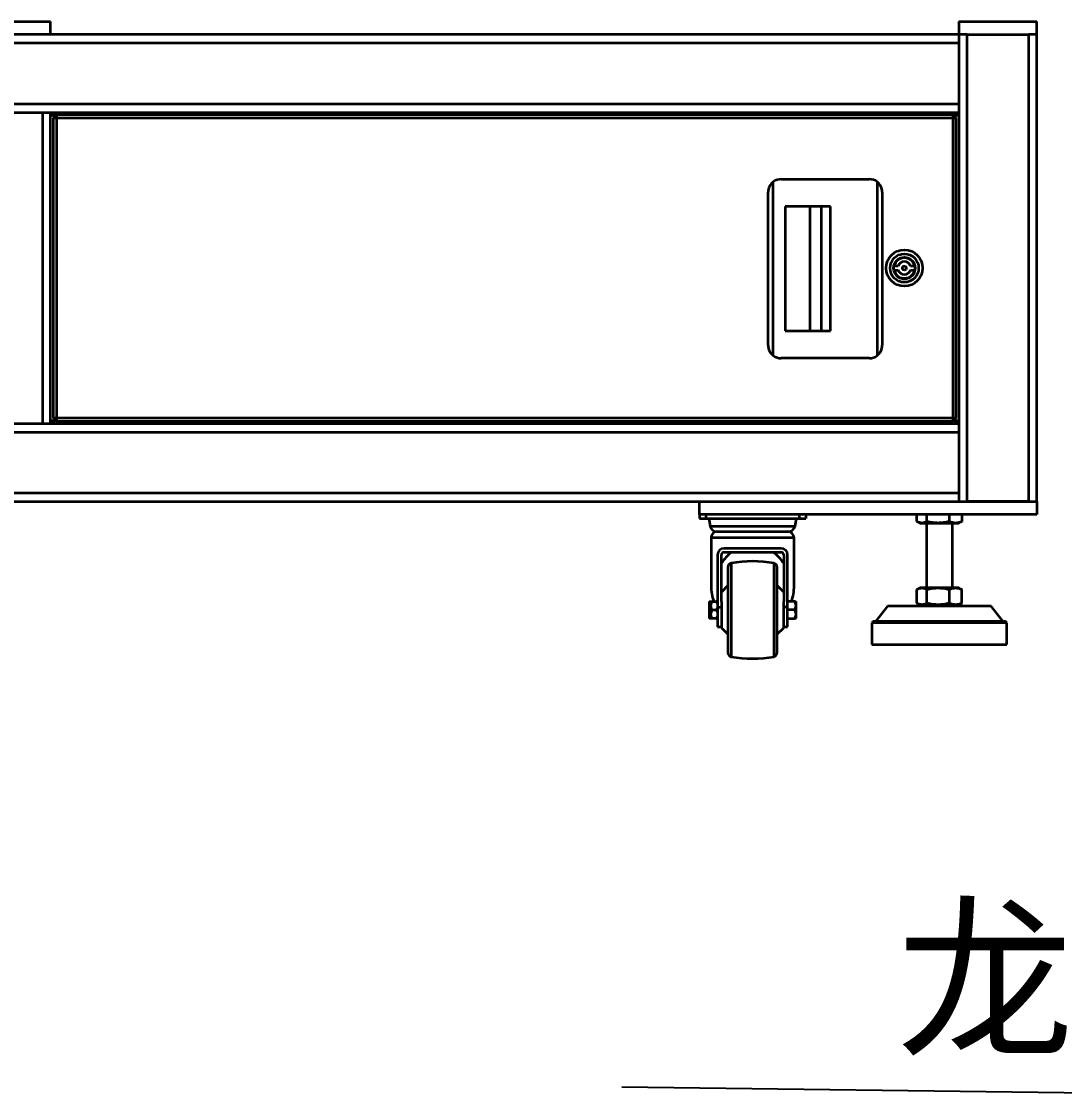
# Model space of a CAD drawing. Header units: millimetres. Extents: x 5960 to 13385, y 4099 to 9349.
# Drawn here: x 9294 to 10098, y 7269 to 8098 of the extents above; entities that cross this region are included whole.
import ezdxf

# ---------------------------------------------------------------- set-up
doc = ezdxf.new("R2010")
doc.units = ezdxf.units.MM
doc.styles.get("Standard").update_dxf_attribs({"font": 'arial.ttf'})
doc.dimstyles.new('ISO-25', dxfattribs={"dimtxt": 2.5, "dimasz": 2.5, "dimexe": 1.25, "dimexo": 0.625, "dimtad": 1, "dimtxsty": 'Standard', "dimcen": 2.5, "dimadec": 0, "dimazin": 0, "dimtfac": 1, "dimtmove": 0, "dimatfit": 3, "dimfxl": 1, "dimarcsym": 0})

msp = doc.modelspace()

# ---------------------------------------------------------------- linework, layer by layer
at = {"color": 7, "linetype": 'Continuous', "lineweight": 35}
for p, q in [((9256.863, 8097.972), (9316.863, 8097.972)), ((9316.863, 8087.972), (9316.863, 8097.972)), ((10016.863, 8097.972), (10076.863, 8097.972)), ((10016.863, 8097.972), (10016.863, 8087.972)), ((10076.863, 8087.972), (10076.863, 8097.972)), ((10016.863, 8087.972), (7736.863, 8087.972)), ((10023.263, 8087.972), (10016.863, 8087.972)), ((10016.863, 8087.972), (10016.863, 8081.572)), ((10023.263, 7727.972), (10023.263, 8087.972)), ((10023.263, 8087.972), (10070.463, 8087.972)), ((10070.463, 8087.972), (10070.463, 7727.972)), ((10076.863, 8087.972), (10070.463, 8087.972)), ((10076.863, 7727.972), (10076.863, 8087.972)), ((7736.863, 8081.572), (10016.863, 8081.572)), ((10016.863, 8081.572), (10016.863, 8034.372)), ((10016.863, 8034.372), (7736.863, 8034.372)), ((9263.263, 8027.972), (9310.463, 8027.972)), ((9310.463, 8027.972), (9310.463, 7787.972)), ((9310.463, 8027.972), (9316.863, 8027.972)), ((9316.863, 7787.972), (9316.863, 8027.972)), ((9316.863, 8027.972), (10016.863, 8027.972)), ((9319.07, 8026.472), (9319.07, 8027.972)), ((10014.656, 8027.972), (10014.656, 8026.472)), ((10016.863, 8034.372), (10016.863, 8027.972)), ((10016.863, 8027.972), (10016.863, 7787.972)), ((9316.863, 8025.765), (9318.363, 8025.765)), ((9318.863, 8023.765), (9318.863, 7792.179)), ((9318.863, 8023.765), (9320.363, 8023.765)), ((10012.656, 8025.972), (9321.07, 8025.972)), ((9321.07, 8024.472), (9321.07, 8025.972)), ((9321.363, 8023.472), (9321.363, 7792.472)), ((10012.363, 8023.472), (9321.363, 8023.472)), ((10012.363, 7792.472), (10012.363, 8023.472)), ((10012.656, 8025.972), (10012.656, 8024.472)), ((10013.363, 8023.765), (10014.863, 8023.765)), ((10014.863, 7792.179), (10014.863, 8023.765)), ((10015.363, 8025.765), (10016.863, 8025.765)), ((9873.863, 7840.472), (9873.863, 7974.472)), ((9879.863, 7976.472), (9947.863, 7976.472)), ((9953.863, 7974.472), (9953.863, 7840.472)), ((9869.863, 7848.472), (9869.863, 7966.472)), ((9957.863, 7966.472), (9957.863, 7848.472)), ((9917.863, 7955.472), (9882.863, 7955.472)), ((9882.863, 7955.472), (9882.863, 7859.472)), ((9902.216, 7859.472), (9902.216, 7955.472)), ((9910.748, 7955.472), (9910.748, 7859.472)), ((9917.863, 7859.472), (9917.863, 7955.472)), ((9970.093, 7909.473), (9967.005, 7909.473)), ((9967.005, 7906.473), (9970.093, 7906.473)), ((9982.721, 7909.473), (9979.632, 7909.473)), ((9979.632, 7906.473), (9982.721, 7906.473)), ((9882.863, 7859.472), (9917.863, 7859.472)), ((9947.863, 7838.472), (9879.863, 7838.472)), ((9310.463, 7787.972), (9263.263, 7787.972)), ((9316.863, 7787.972), (9310.463, 7787.972)), ((9318.363, 7790.179), (9316.863, 7790.179)), ((10016.863, 7787.972), (9316.863, 7787.972)), ((9320.363, 7792.179), (9318.863, 7792.179)), ((9319.07, 7787.972), (9319.07, 7789.472)), ((9321.07, 7789.972), (9321.07, 7791.472)), ((9321.07, 7789.972), (10012.656, 7789.972)), ((9321.363, 7792.472), (10012.363, 7792.472)), ((10012.656, 7791.472), (10012.656, 7789.972)), ((10014.863, 7792.179), (10013.363, 7792.179)), ((10014.656, 7789.472), (10014.656, 7787.972)), ((10016.863, 7790.179), (10015.363, 7790.179)), ((10016.863, 7787.972), (10016.863, 7781.572)), ((7736.863, 7781.572), (10016.863, 7781.572)), ((10016.863, 7781.572), (10016.863, 7734.372)), ((10016.863, 7734.372), (7736.863, 7734.372)), ((10016.863, 7734.372), (10016.863, 7727.972)), ((9006.863, 7727.972), (9816.863, 7727.972)), ((9816.863, 7727.972), (10076.863, 7727.972)), ((9816.863, 7717.972), (9816.863, 7727.972)), ((10070.463, 7727.972), (10023.263, 7727.972)), ((10076.863, 7727.972), (10076.863, 7717.972)), ((10076.863, 7717.972), (9816.863, 7717.972)), ((9816.863, 7717.972), (9816.863, 7714.972)), ((9816.863, 7714.972), (9821.863, 7714.972)), ((9821.863, 7717.972), (9821.863, 7714.972)), ((9821.863, 7714.972), (9893.863, 7714.972)), ((9824.1, 7714.972), (9825.134, 7709.104)), ((9890.591, 7709.104), (9891.626, 7714.972)), ((9893.863, 7717.972), (9893.863, 7714.972)), ((9893.863, 7714.972), (9898.863, 7714.972)), ((9898.863, 7717.972), (9898.863, 7714.972)), ((9984.578, 7712.632), (9984.578, 7717.972)), ((9985.131, 7712.338), (9986.863, 7711.472)), ((9992.253, 7712.632), (9992.253, 7717.972)), ((10009.538, 7712.632), (10009.538, 7717.972)), ((10016.863, 7711.472), (10018.595, 7712.338)), ((10018.573, 7712.377), (10019.147, 7712.632)), ((10019.147, 7717.972), (10019.147, 7712.632)), ((9830.058, 7704.972), (9885.667, 7704.972)), ((9986.863, 7711.472), (9988.416, 7711.472)), ((9988.416, 7711.472), (10000.895, 7711.472)), ((9991.863, 7711.472), (9991.863, 7661.472)), ((10000.895, 7711.472), (10014.343, 7711.472)), ((10011.863, 7661.472), (10011.863, 7711.472)), ((10014.343, 7711.472), (10016.863, 7711.472)), ((9825.863, 7699.972), (9825.863, 7662.98)), ((9889.863, 7662.98), (9889.863, 7699.972)), ((9830.863, 7686.972), (9830.863, 7646.681)), ((9833.863, 7651.095), (9833.863, 7686.972)), ((9879.863, 7691.972), (9835.863, 7691.972)), ((9835.863, 7688.972), (9879.863, 7688.972)), ((9841.96, 7688.972), (9841.634, 7688.787)), ((9874.091, 7688.787), (9873.764, 7688.972)), ((9881.863, 7686.972), (9881.863, 7651.095)), ((9884.863, 7646.681), (9884.863, 7686.972)), ((9838.863, 7663.222), (9833.863, 7658.222)), ((9881.863, 7658.222), (9876.863, 7663.222)), ((9984.578, 7649.632), (9984.578, 7660.312)), ((9986.863, 7661.472), (9985.131, 7660.606)), ((9988.416, 7661.472), (9986.863, 7661.472)), ((10000.895, 7661.472), (9988.416, 7661.472)), ((9992.253, 7649.632), (9992.253, 7660.312)), ((10014.343, 7661.472), (10000.895, 7661.472)), ((10009.538, 7649.632), (10009.538, 7660.312)), ((10016.863, 7661.472), (10014.343, 7661.472)), ((10018.595, 7660.606), (10016.863, 7661.472)), ((10019.147, 7660.312), (10018.573, 7660.568)), ((10019.147, 7649.632), (10019.147, 7660.312)), ((9824.363, 7650.972), (9824.363, 7647.722)), ((9824.363, 7647.722), (9824.363, 7641.222)), ((9824.363, 7647.722), (9824.563, 7646.725)), ((9825.063, 7648.472), (9824.563, 7647.972)), ((9824.563, 7647.972), (9824.563, 7640.972)), ((9825.563, 7648.472), (9825.063, 7648.472)), ((9825.063, 7648.472), (9825.063, 7644.472)), ((9825.368, 7650.972), (9825.388, 7650.972)), ((9825.563, 7650.972), (9825.563, 7647.722)), ((9825.563, 7647.722), (9825.563, 7641.222)), ((9826.568, 7650.972), (9829.857, 7650.972)), ((9830.863, 7646.681), (9833.863, 7646.681)), ((9830.863, 7646.681), (9830.863, 7631.472)), ((9833.863, 7651.095), (9833.863, 7630.722)), ((9881.863, 7630.722), (9881.863, 7651.095)), ((9884.863, 7646.681), (9881.863, 7646.681)), ((9890.357, 7650.972), (9884.863, 7650.972)), ((9884.863, 7631.472), (9884.863, 7646.681)), ((9891.363, 7647.722), (9891.363, 7650.972)), ((9891.363, 7641.222), (9891.363, 7647.722)), ((9961.863, 7647.472), (9952.632, 7635.472)), ((10041.863, 7647.472), (9961.863, 7647.472)), ((9985.131, 7649.338), (9986.863, 7648.472)), ((9985.863, 7648.472), (9985.863, 7647.472)), ((10008.953, 7648.472), (9985.863, 7648.472)), ((10017.863, 7648.472), (10008.953, 7648.472)), ((10016.863, 7648.472), (10018.595, 7649.338)), ((10017.863, 7647.472), (10017.863, 7648.472)), ((10018.573, 7649.377), (10019.147, 7649.632)), ((10051.094, 7635.472), (10041.863, 7647.472)), ((9824.363, 7641.222), (9824.363, 7637.972)), ((9824.563, 7640.972), (9825.063, 7640.472)), ((9825.063, 7644.472), (9825.063, 7640.472)), ((9825.063, 7640.472), (9825.563, 7640.472)), ((9825.368, 7637.972), (9825.563, 7637.972)), ((9825.563, 7641.222), (9825.563, 7637.972)), ((9826.568, 7644.472), (9829.857, 7644.472)), ((9829.857, 7637.972), (9826.568, 7637.972)), ((9890.357, 7644.472), (9884.863, 7644.472)), ((9884.863, 7637.972), (9890.357, 7637.972)), ((9891.363, 7637.972), (9891.363, 7641.222)), ((9830.863, 7631.472), (9833.863, 7631.472)), ((9833.863, 7630.722), (9838.863, 7625.722)), ((9876.863, 7625.722), (9881.863, 7630.722)), ((9881.863, 7631.472), (9884.863, 7631.472)), ((9950.863, 7635.472), (9949.863, 7634.472)), ((9949.863, 7634.472), (9949.863, 7617.972)), ((10024.904, 7634.472), (9949.863, 7634.472)), ((10052.863, 7635.472), (9950.863, 7635.472)), ((10053.863, 7634.472), (10024.904, 7634.472)), ((10053.863, 7634.472), (10052.863, 7635.472)), ((10053.863, 7617.972), (10053.863, 7634.472)), ((9949.863, 7617.972), (10024.904, 7617.972)), ((10024.904, 7617.972), (10053.863, 7617.972))]:
    msp.add_line(p, q, dxfattribs=at)
at = {"color": 8, "linetype": 'Continuous', "lineweight": 35}
for p, q in [((9319.363, 8025.472), (9319.363, 8023.765)), ((9321.07, 8025.472), (9319.363, 8025.472)), ((10014.363, 8025.472), (10012.656, 8025.472)), ((10014.363, 8023.765), (10014.363, 8025.472)), ((9319.363, 7792.179), (9319.363, 7790.472)), ((9319.363, 7790.472), (9321.07, 7790.472)), ((10012.656, 7790.472), (10014.363, 7790.472)), ((10014.363, 7790.472), (10014.363, 7792.179)), ((9825.134, 7709.104), (9857.863, 7709.104)), ((9857.863, 7709.104), (9890.591, 7709.104)), ((9857.863, 7699.972), (9825.863, 7699.972)), ((9889.863, 7699.972), (9857.863, 7699.972)), ((9841.319, 7680.46), (9841.319, 7608.484)), ((9874.407, 7608.484), (9874.407, 7680.46))]:
    msp.add_line(p, q, dxfattribs=at)
at = {"color": 7, "linetype": 'Continuous', "lineweight": 35}
for centre, radius in [((9974.863, 7907.972), 14), ((9974.863, 7907.972), 11), ((9974.863, 7907.972), 8.35), ((9974.863, 7907.972), 8.05), ((9974.863, 7907.973), 1.5)]:
    msp.add_circle(centre, radius, dxfattribs=at)
for centre, radius, start, end in [((9879.863, 7966.472), 10, 126.869898, 180), ((9879.863, 7966.472), 10, 90, 126.869898), ((9947.863, 7966.472), 10, 53.130102, 90), ((9947.863, 7966.472), 10, 0, 53.130102), ((9974.863, 7907.972), 8, 10.811384, 169.188616), ((9974.863, 7907.972), 5, 17.465088, 162.534912), ((9974.863, 7907.973), 8, 190.811384, 349.188616), ((9974.863, 7907.973), 5, 197.465088, 342.534912), ((9879.863, 7848.472), 10, 180, 233.130102), ((9947.863, 7848.472), 10, 306.869898, 0), ((9879.863, 7848.472), 10, 233.130102, 270), ((9947.863, 7848.472), 10, 270, 306.869898), ((9830.058, 7709.972), 5, 190, 270), ((9830.863, 7699.972), 5, 90, 180), ((9884.863, 7699.972), 5, 0, 90), ((9885.667, 7709.972), 5, 270, 350), ((9835.863, 7686.972), 5, 90, 180), ((9835.863, 7686.972), 2, 90, 180), ((9879.863, 7686.972), 5, 0, 90), ((9879.863, 7686.972), 2, 0, 90), ((9841.863, 7677.51), 3, 100.445672, 180), ((9857.863, 7590.722), 91.25, 79.554328, 100.445672), ((9873.863, 7677.51), 3, 0, 79.554328), ((9841.863, 7611.435), 3, 180, 259.554328), ((9857.863, 7698.222), 91.25, 259.554328, 280.445672), ((9873.863, 7611.435), 3, 280.445672, 0)]:
    msp.add_arc(centre, radius, start, end, dxfattribs=at)
for major_axis, start_param, end_param in [((0, 31.14), 0.59391, 0.9747939), ((0, 31.14), 5.3083914, 5.6892753), ((0, 34.361), 1.5707963, 1.9277803), ((0, 34.361), 4.355405, 4.712389)]:
    msp.add_ellipse((9857.863, 7662.98), major_axis=major_axis, ratio=0.931278, start_param=start_param, end_param=end_param, dxfattribs=at)
for points in [[(9319.07, 8027.972), (9319.094, 8027.934), (9319.143, 8027.859), (9319.216, 8027.281), (9319.29, 8026.455), (9319.338, 8025.8), (9319.363, 8025.472)], [(10014.363, 8025.472), (10014.387, 8025.8), (10014.436, 8026.455), (10014.509, 8027.281), (10014.583, 8027.859), (10014.631, 8027.934), (10014.656, 8027.972)], [(9319.363, 8025.472), (9319.035, 8025.496), (9318.38, 8025.545), (9317.554, 8025.619), (9316.976, 8025.692), (9316.9, 8025.741), (9316.863, 8025.765)], [(9319.363, 8025.472), (9319.232, 8025.496), (9318.97, 8025.545), (9318.639, 8025.619), (9318.408, 8025.692), (9318.378, 8025.741), (9318.363, 8025.765)], [(9321.363, 8023.472), (9321.035, 8023.496), (9320.38, 8023.545), (9319.554, 8023.619), (9318.976, 8023.692), (9318.9, 8023.741), (9318.863, 8023.765)], [(9319.07, 8026.472), (9319.094, 8026.457), (9319.143, 8026.427), (9319.216, 8026.196), (9319.29, 8025.865), (9319.338, 8025.603), (9319.363, 8025.472)], [(9321.363, 8023.472), (9321.232, 8023.496), (9320.97, 8023.545), (9320.639, 8023.619), (9320.408, 8023.692), (9320.378, 8023.741), (9320.363, 8023.765)], [(9321.07, 8025.972), (9321.094, 8025.934), (9321.143, 8025.859), (9321.216, 8025.281), (9321.29, 8024.455), (9321.338, 8023.8), (9321.363, 8023.472)], [(9321.07, 8024.472), (9321.094, 8024.457), (9321.143, 8024.427), (9321.216, 8024.196), (9321.29, 8023.865), (9321.338, 8023.603), (9321.363, 8023.472)], [(10012.363, 8023.472), (10012.387, 8023.8), (10012.436, 8024.455), (10012.509, 8025.281), (10012.583, 8025.859), (10012.631, 8025.934), (10012.656, 8025.972)], [(10012.363, 8023.472), (10012.387, 8023.603), (10012.436, 8023.865), (10012.509, 8024.196), (10012.583, 8024.427), (10012.631, 8024.457), (10012.656, 8024.472)], [(10014.863, 8023.765), (10014.825, 8023.741), (10014.75, 8023.692), (10014.172, 8023.619), (10013.346, 8023.545), (10012.69, 8023.496), (10012.363, 8023.472)], [(10013.363, 8023.765), (10013.348, 8023.741), (10013.318, 8023.692), (10013.087, 8023.619), (10012.756, 8023.545), (10012.494, 8023.496), (10012.363, 8023.472)], [(10014.363, 8025.472), (10014.387, 8025.603), (10014.436, 8025.865), (10014.509, 8026.196), (10014.583, 8026.427), (10014.631, 8026.457), (10014.656, 8026.472)], [(10016.863, 8025.765), (10016.825, 8025.741), (10016.75, 8025.692), (10016.172, 8025.619), (10015.346, 8025.545), (10014.69, 8025.496), (10014.363, 8025.472)], [(10015.363, 8025.765), (10015.348, 8025.741), (10015.318, 8025.692), (10015.087, 8025.619), (10014.756, 8025.545), (10014.494, 8025.496), (10014.363, 8025.472)], [(9316.863, 7790.179), (9316.9, 7790.204), (9316.976, 7790.252), (9317.554, 7790.326), (9318.38, 7790.399), (9319.035, 7790.448), (9319.363, 7790.472)], [(9318.363, 7790.179), (9318.378, 7790.204), (9318.408, 7790.252), (9318.639, 7790.326), (9318.97, 7790.399), (9319.232, 7790.448), (9319.363, 7790.472)], [(9318.863, 7792.179), (9318.9, 7792.204), (9318.976, 7792.252), (9319.554, 7792.326), (9320.38, 7792.399), (9321.035, 7792.448), (9321.363, 7792.472)], [(9319.363, 7790.472), (9319.338, 7790.341), (9319.29, 7790.079), (9319.216, 7789.748), (9319.143, 7789.517), (9319.094, 7789.487), (9319.07, 7789.472)], [(9319.363, 7790.472), (9319.338, 7790.144), (9319.29, 7789.489), (9319.216, 7788.663), (9319.143, 7788.085), (9319.094, 7788.01), (9319.07, 7787.972)], [(9320.363, 7792.179), (9320.378, 7792.204), (9320.408, 7792.252), (9320.639, 7792.326), (9320.97, 7792.399), (9321.232, 7792.448), (9321.363, 7792.472)], [(9321.363, 7792.472), (9321.338, 7792.144), (9321.29, 7791.489), (9321.216, 7790.663), (9321.143, 7790.085), (9321.094, 7790.01), (9321.07, 7789.972)], [(9321.363, 7792.472), (9321.338, 7792.341), (9321.29, 7792.079), (9321.216, 7791.748), (9321.143, 7791.517), (9321.094, 7791.487), (9321.07, 7791.472)], [(10012.656, 7789.972), (10012.631, 7790.01), (10012.583, 7790.085), (10012.509, 7790.663), (10012.436, 7791.489), (10012.387, 7792.144), (10012.363, 7792.472)], [(10012.656, 7791.472), (10012.631, 7791.487), (10012.583, 7791.517), (10012.509, 7791.748), (10012.436, 7792.079), (10012.387, 7792.341), (10012.363, 7792.472)], [(10012.363, 7792.472), (10012.494, 7792.448), (10012.756, 7792.399), (10013.087, 7792.326), (10013.318, 7792.252), (10013.348, 7792.204), (10013.363, 7792.179)], [(10012.363, 7792.472), (10012.69, 7792.448), (10013.346, 7792.399), (10014.172, 7792.326), (10014.75, 7792.252), (10014.825, 7792.204), (10014.863, 7792.179)], [(10014.656, 7787.972), (10014.631, 7788.01), (10014.583, 7788.085), (10014.509, 7788.663), (10014.436, 7789.489), (10014.387, 7790.144), (10014.363, 7790.472)], [(10014.363, 7790.472), (10014.69, 7790.448), (10015.346, 7790.399), (10016.172, 7790.326), (10016.75, 7790.252), (10016.825, 7790.204), (10016.863, 7790.179)], [(10014.656, 7789.472), (10014.631, 7789.487), (10014.583, 7789.517), (10014.509, 7789.748), (10014.436, 7790.079), (10014.387, 7790.341), (10014.363, 7790.472)], [(10014.363, 7790.472), (10014.494, 7790.448), (10014.756, 7790.399), (10015.087, 7790.326), (10015.318, 7790.252), (10015.348, 7790.204), (10015.363, 7790.179)]]:
    msp.add_open_spline(points, degree=3, dxfattribs=at)
for points, knots in [([(9988.416, 7711.472), (9987.774, 7711.53), (9986.479, 7711.647), (9985.215, 7712.302), (9984.578, 7712.632)], [0, 0, 0, 0, 0.4958538, 1, 1, 1, 1]), ([(9992.253, 7712.632), (9991.626, 7712.307), (9990.363, 7711.651), (9989.068, 7711.532), (9988.416, 7711.472)], [0, 0, 0, 0, 0.4965304, 1, 1, 1, 1]), ([(10000.895, 7711.472), (9999.449, 7711.53), (9996.533, 7711.647), (9993.688, 7712.302), (9992.253, 7712.632)], [0, 0, 0, 0, 0.4958538, 1, 1, 1, 1]), ([(10009.538, 7712.632), (10008.125, 7712.307), (10005.281, 7711.651), (10002.364, 7711.532), (10000.895, 7711.472)], [0, 0, 0, 0, 0.4965304, 1, 1, 1, 1]), ([(10014.343, 7711.472), (10013.538, 7711.53), (10011.917, 7711.647), (10010.335, 7712.302), (10009.538, 7712.632)], [0, 0, 0, 0, 0.4958538, 1, 1, 1, 1]), ([(10019.147, 7712.632), (10018.362, 7712.307), (10016.781, 7711.651), (10015.159, 7711.532), (10014.343, 7711.472)], [0, 0, 0, 0, 0.4965304, 1, 1, 1, 1]), ([(9838.863, 7677.51), (9838.863, 7677.462), (9838.863, 7677.367), (9838.863, 7676.778), (9838.863, 7676.23), (9838.863, 7675.891), (9838.863, 7675.513), (9838.863, 7675.098), (9838.863, 7674.645), (9838.863, 7674.155), (9838.863, 7673.774), (9838.863, 7673.377), (9838.863, 7672.908), (9838.863, 7672.239), (9838.863, 7671.601), (9838.863, 7670.938), (9838.863, 7670.238), (9838.863, 7669.439), (9838.863, 7668.72), (9838.863, 7668.02), (9838.863, 7667.315), (9838.863, 7666.59), (9838.863, 7665.845), (9838.863, 7665.08), (9838.863, 7664.555), (9838.863, 7664.261), (9838.863, 7664.159), (9838.863, 7663.502), (9838.863, 7662.414), (9838.863, 7660.906), (9838.863, 7659.502), (9838.863, 7658.31), (9838.863, 7657.355), (9838.863, 7656.641), (9838.863, 7655.921), (9838.863, 7655.194), (9838.863, 7654.462), (9838.863, 7653.954), (9838.863, 7653.579), (9838.863, 7653.142), (9838.863, 7652.495), (9838.863, 7651.687), (9838.863, 7650.872), (9838.863, 7649.914), (9838.863, 7647.777), (9838.863, 7645.939), (9838.863, 7644.472)], [0, 0, 0, 0, 0.0779459, 0.1558919, 0.178175, 0.2004581, 0.2227412, 0.2450242, 0.2673073, 0.2895903, 0.3118734, 0.3157089, 0.3381168, 0.3670205, 0.3892781, 0.4040279, 0.4327056, 0.4554812, 0.4758993, 0.494972, 0.5140447, 0.5331174, 0.5521901, 0.5712628, 0.5903354, 0.5905926, 0.5924985, 0.5976859, 0.6378483, 0.6686605, 0.6995767, 0.7301795, 0.7450348, 0.7598901, 0.7747472, 0.7896185, 0.8044898, 0.8193609, 0.820272, 0.827073, 0.8456315, 0.8589785, 0.875037, 0.8938071, 0.9152886, 1, 1, 1, 1]), ([(9876.863, 7644.472), (9876.863, 7646.244), (9876.863, 7649.787), (9876.863, 7653.931), (9876.863, 7656.922), (9876.863, 7658.866), (9876.863, 7660.75), (9876.863, 7662.566), (9876.863, 7663.964), (9876.863, 7664.983), (9876.863, 7665.655), (9876.863, 7666.313), (9876.863, 7666.884), (9876.863, 7667.582), (9876.863, 7668.325), (9876.863, 7669.074), (9876.863, 7669.781), (9876.863, 7670.487), (9876.863, 7671.148), (9876.863, 7671.669), (9876.863, 7672.079), (9876.863, 7672.487), (9876.863, 7672.882), (9876.863, 7673.261), (9876.863, 7673.527), (9876.863, 7673.844), (9876.863, 7674.235), (9876.863, 7674.827), (9876.863, 7675.371), (9876.863, 7675.859), (9876.863, 7676.266), (9876.863, 7676.653), (9876.863, 7676.998), (9876.863, 7677.275), (9876.863, 7677.471), (9876.863, 7677.496), (9876.863, 7677.51)], [0, 0, 0, 0, 0.1023366, 0.2046731, 0.2456449, 0.2866166, 0.3275883, 0.3685601, 0.4095318, 0.4262268, 0.4429218, 0.4596168, 0.476312, 0.4874829, 0.5151421, 0.537207, 0.5514198, 0.5774208, 0.6017514, 0.6150471, 0.6295674, 0.6441819, 0.6587964, 0.6734108, 0.688025, 0.6908021, 0.7125111, 0.7381317, 0.7726689, 0.7964101, 0.823063, 0.8526277, 0.8851039, 0.9204915, 0.9587902, 1, 1, 1, 1]), ([(9984.578, 7660.312), (9985.206, 7660.638), (9986.469, 7661.294), (9987.764, 7661.412), (9988.416, 7661.472)], [0, 0, 0, 0, 0.4965304, 1, 1, 1, 1]), ([(9988.416, 7661.472), (9989.058, 7661.414), (9990.353, 7661.297), (9991.616, 7660.642), (9992.253, 7660.312)], [0, 0, 0, 0, 0.4958538, 1, 1, 1, 1]), ([(9992.253, 7660.312), (9993.666, 7660.638), (9996.51, 7661.294), (9999.427, 7661.412), (10000.895, 7661.472)], [0, 0, 0, 0, 0.4965304, 1, 1, 1, 1]), ([(10000.895, 7661.472), (10002.342, 7661.414), (10005.258, 7661.297), (10008.103, 7660.642), (10009.538, 7660.312)], [0, 0, 0, 0, 0.4958538, 1, 1, 1, 1]), ([(10009.538, 7660.312), (10010.323, 7660.638), (10011.904, 7661.294), (10013.526, 7661.412), (10014.343, 7661.472)], [0, 0, 0, 0, 0.4965304, 1, 1, 1, 1]), ([(10014.343, 7661.472), (10015.147, 7661.414), (10016.768, 7661.297), (10018.35, 7660.642), (10019.147, 7660.312)], [0, 0, 0, 0, 0.4958538, 1, 1, 1, 1]), ([(9825.368, 7650.972), (9825.134, 7650.527), (9824.656, 7649.622), (9824.384, 7648.5), (9824.366, 7647.858), (9824.363, 7647.722)], [0, 0, 0, 0, 0.4323885, 0.8795612, 1, 1, 1, 1]), ([(9824.363, 7650.972), (9824.446, 7650.972), (9824.583, 7650.972), (9825.146, 7650.972), (9825.368, 7650.972)], [0, 0, 0, 0, 0.6046355, 1, 1, 1, 1]), ([(9826.568, 7650.972), (9826.334, 7650.527), (9825.856, 7649.622), (9825.584, 7648.5), (9825.566, 7647.858), (9825.563, 7647.722)], [0, 0, 0, 0, 0.4323885, 0.8795612, 1, 1, 1, 1]), ([(9825.563, 7650.972), (9825.646, 7650.972), (9825.783, 7650.972), (9826.346, 7650.972), (9826.568, 7650.972)], [0, 0, 0, 0, 0.6046355, 1, 1, 1, 1]), ([(9825.563, 7647.722), (9825.646, 7647.037), (9825.783, 7645.903), (9826.346, 7644.877), (9826.568, 7644.472)], [0, 0, 0, 0, 0.6046355, 1, 1, 1, 1]), ([(9829.857, 7650.972), (9830.092, 7650.527), (9830.57, 7649.622), (9830.842, 7648.5), (9830.859, 7647.858), (9830.863, 7647.722)], [0, 0, 0, 0, 0.4323885, 0.8795612, 1, 1, 1, 1]), ([(9830.863, 7650.972), (9830.78, 7650.972), (9830.643, 7650.972), (9830.08, 7650.972), (9829.857, 7650.972)], [0, 0, 0, 0, 0.6046355, 1, 1, 1, 1]), ([(9830.863, 7647.722), (9830.78, 7647.037), (9830.643, 7645.903), (9830.08, 7644.877), (9829.857, 7644.472)], [0, 0, 0, 0, 0.6046355, 1, 1, 1, 1]), ([(9891.363, 7647.722), (9891.28, 7648.408), (9891.143, 7649.541), (9890.58, 7650.567), (9890.357, 7650.972)], [0, 0, 0, 0, 0.6046355, 1, 1, 1, 1]), ([(9890.357, 7650.972), (9890.592, 7650.972), (9891.07, 7650.972), (9891.342, 7650.972), (9891.359, 7650.972), (9891.363, 7650.972)], [0, 0, 0, 0, 0.4323885, 0.8795612, 1, 1, 1, 1]), ([(9890.357, 7644.472), (9890.592, 7644.917), (9891.07, 7645.822), (9891.342, 7646.945), (9891.359, 7647.586), (9891.363, 7647.722)], [0, 0, 0, 0, 0.4323885, 0.8795612, 1, 1, 1, 1]), ([(9988.416, 7648.472), (9987.774, 7648.53), (9986.479, 7648.647), (9985.215, 7649.302), (9984.578, 7649.632)], [0, 0, 0, 0, 0.4958538, 1, 1, 1, 1]), ([(9992.253, 7649.632), (9991.626, 7649.307), (9990.363, 7648.651), (9989.068, 7648.532), (9988.416, 7648.472)], [0, 0, 0, 0, 0.4965304, 1, 1, 1, 1]), ([(10000.895, 7648.472), (9999.449, 7648.53), (9996.533, 7648.647), (9993.688, 7649.302), (9992.253, 7649.632)], [0, 0, 0, 0, 0.4958538, 1, 1, 1, 1]), ([(10009.538, 7649.632), (10008.125, 7649.307), (10005.281, 7648.651), (10002.364, 7648.532), (10000.895, 7648.472)], [0, 0, 0, 0, 0.4965304, 1, 1, 1, 1]), ([(10014.343, 7648.472), (10013.538, 7648.53), (10011.917, 7648.647), (10010.335, 7649.302), (10009.538, 7649.632)], [0, 0, 0, 0, 0.4958538, 1, 1, 1, 1]), ([(10019.147, 7649.632), (10018.362, 7649.307), (10016.781, 7648.651), (10015.159, 7648.532), (10014.343, 7648.472)], [0, 0, 0, 0, 0.49653037, 1, 1, 1, 1]), ([(9824.563, 7642.427), (9824.485, 7642.163), (9824.369, 7641.766), (9824.364, 7641.359), (9824.363, 7641.222)], [0, 0, 0, 0, 0.6654704, 1, 1, 1, 1]), ([(9824.363, 7641.222), (9824.446, 7640.537), (9824.583, 7639.403), (9825.146, 7638.377), (9825.368, 7637.972)], [0, 0, 0, 0, 0.6046355, 1, 1, 1, 1]), ([(9825.368, 7637.972), (9825.134, 7637.972), (9824.656, 7637.972), (9824.384, 7637.972), (9824.366, 7637.972), (9824.363, 7637.972)], [0, 0, 0, 0, 0.4323885, 0.8795612, 1, 1, 1, 1]), ([(9826.568, 7644.472), (9826.334, 7644.027), (9825.856, 7643.122), (9825.584, 7642), (9825.566, 7641.358), (9825.563, 7641.222)], [0, 0, 0, 0, 0.4323885, 0.8795612, 1, 1, 1, 1]), ([(9825.563, 7641.222), (9825.646, 7640.537), (9825.783, 7639.403), (9826.346, 7638.377), (9826.568, 7637.972)], [0, 0, 0, 0, 0.6046355, 1, 1, 1, 1]), ([(9826.568, 7637.972), (9826.334, 7637.972), (9825.856, 7637.972), (9825.584, 7637.972), (9825.566, 7637.972), (9825.563, 7637.972)], [0, 0, 0, 0, 0.4323885, 0.8795612, 1, 1, 1, 1]), ([(9829.857, 7644.472), (9830.092, 7644.027), (9830.57, 7643.122), (9830.842, 7642), (9830.859, 7641.358), (9830.863, 7641.222)], [0, 0, 0, 0, 0.4323885, 0.8795612, 1, 1, 1, 1]), ([(9830.863, 7641.222), (9830.78, 7640.537), (9830.643, 7639.403), (9830.08, 7638.377), (9829.857, 7637.972)], [0, 0, 0, 0, 0.6046355, 1, 1, 1, 1]), ([(9829.857, 7637.972), (9830.092, 7637.972), (9830.57, 7637.972), (9830.842, 7637.972), (9830.859, 7637.972), (9830.863, 7637.972)], [0, 0, 0, 0, 0.4323885, 0.8795612, 1, 1, 1, 1]), ([(9838.863, 7644.472), (9838.863, 7642.701), (9838.863, 7639.158), (9838.863, 7635.013), (9838.863, 7632.022), (9838.863, 7630.079), (9838.863, 7628.194), (9838.863, 7626.378), (9838.863, 7624.98), (9838.863, 7623.961), (9838.863, 7623.289), (9838.863, 7622.632), (9838.863, 7622.06), (9838.863, 7621.362), (9838.863, 7620.619), (9838.863, 7619.87), (9838.863, 7619.163), (9838.863, 7618.457), (9838.863, 7617.796), (9838.863, 7617.276), (9838.863, 7616.865), (9838.863, 7616.457), (9838.863, 7616.063), (9838.863, 7615.683), (9838.863, 7615.417), (9838.863, 7615.1), (9838.863, 7614.709), (9838.863, 7614.117), (9838.863, 7613.573), (9838.863, 7613.085), (9838.863, 7612.678), (9838.863, 7612.292), (9838.863, 7611.946), (9838.863, 7611.669), (9838.863, 7611.473), (9838.863, 7611.448), (9838.863, 7611.435)], [0, 0, 0, 0, 0.1023366, 0.2046731, 0.2456449, 0.2866166, 0.3275883, 0.3685601, 0.4095318, 0.4262268, 0.4429218, 0.4596168, 0.476312, 0.4874829, 0.5151421, 0.537207, 0.5514198, 0.5774208, 0.6017514, 0.6150471, 0.6295674, 0.6441819, 0.6587964, 0.6734108, 0.688025, 0.6908021, 0.7125111, 0.7381316, 0.7726689, 0.79641, 0.823063, 0.8526277, 0.8851039, 0.9204914, 0.9587902, 1, 1, 1, 1]), ([(9876.863, 7611.435), (9876.863, 7611.482), (9876.863, 7611.577), (9876.863, 7612.166), (9876.863, 7612.714), (9876.863, 7613.053), (9876.863, 7613.431), (9876.863, 7613.846), (9876.863, 7614.299), (9876.863, 7614.789), (9876.863, 7615.17), (9876.863, 7615.567), (9876.863, 7616.036), (9876.863, 7616.705), (9876.863, 7617.343), (9876.863, 7618.006), (9876.863, 7618.706), (9876.863, 7619.505), (9876.863, 7620.224), (9876.863, 7620.924), (9876.863, 7621.629), (9876.863, 7622.354), (9876.863, 7623.099), (9876.863, 7623.864), (9876.863, 7624.389), (9876.863, 7624.683), (9876.863, 7624.785), (9876.863, 7625.442), (9876.863, 7626.53), (9876.863, 7628.038), (9876.863, 7629.443), (9876.863, 7630.634), (9876.863, 7631.59), (9876.863, 7632.303), (9876.863, 7633.023), (9876.863, 7633.75), (9876.863, 7634.482), (9876.863, 7634.99), (9876.863, 7635.365), (9876.863, 7635.802), (9876.863, 7636.449), (9876.863, 7637.257), (9876.863, 7638.072), (9876.863, 7639.03), (9876.863, 7641.167), (9876.863, 7643.005), (9876.863, 7644.472)], [0, 0, 0, 0, 0.07794592, 0.15589192, 0.178175, 0.20045808, 0.22274115, 0.24502423, 0.26730729, 0.28959034, 0.31187339, 0.31570886, 0.3381168, 0.36702051, 0.38927809, 0.40402791, 0.43270564, 0.45548123, 0.47589933, 0.49497197, 0.51404468, 0.53311742, 0.55219015, 0.57126281, 0.59033537, 0.59059262, 0.59249847, 0.59768585, 0.63784828, 0.66866054, 0.69957666, 0.73017949, 0.74503478, 0.75989006, 0.77474724, 0.78961852, 0.80448977, 0.81936092, 0.82027205, 0.82707302, 0.84563151, 0.85897847, 0.87503702, 0.89380707, 0.91528855, 1, 1, 1, 1]), ([(9891.363, 7641.222), (9891.28, 7641.908), (9891.143, 7643.041), (9890.58, 7644.067), (9890.357, 7644.472)], [0, 0, 0, 0, 0.6046355, 1, 1, 1, 1]), ([(9890.357, 7637.972), (9890.592, 7638.417), (9891.07, 7639.322), (9891.342, 7640.445), (9891.359, 7641.086), (9891.363, 7641.222)], [0, 0, 0, 0, 0.4323885, 0.8795612, 1, 1, 1, 1]), ([(9891.363, 7637.972), (9891.28, 7637.972), (9891.143, 7637.972), (9890.58, 7637.972), (9890.357, 7637.972)], [0, 0, 0, 0, 0.6046355, 1, 1, 1, 1])]:
    msp.add_open_spline(points, degree=3, knots=knots, dxfattribs=at)

# ---------------------------------------------------------------- texts
at = {"color": 6, "insert": (9969.019, 7409.875), "char_height": 100, "attachment_point": 1}
msp.add_mtext_dynamic_manual_height_columns('{\\fSimSun|b0|i0|c134|p2;龙门铣}', width=666.79771, gutter_width=12.5, heights=[0], dxfattribs=at)

# ---------------------------------------------------------------- leaders
at = {"color": 1}
msp.add_leader([(11359.649, 7442.659), (10387.402, 7268.766), (9757.213, 7276.605)], dimstyle='ISO-25', override={"dimtxt": 100, "dimasz": 100}, dxfattribs=at)

doc.saveas('drawing.dxf')
